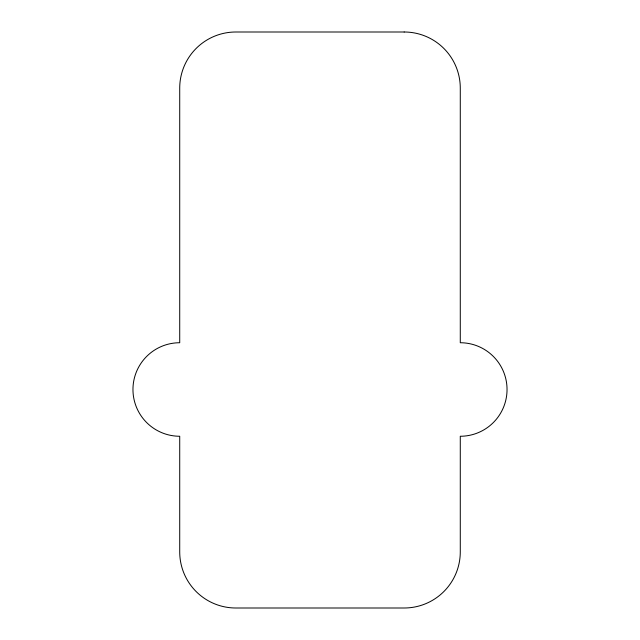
<?xml version="1.0" encoding="UTF-8"?>
<svg xmlns="http://www.w3.org/2000/svg" width="640" height="640" viewBox="0 0 640 640"><rect width="100%" height="100%" fill="white"/><g stroke="black" fill="none" stroke-linecap="round" stroke-linejoin="round"><path stroke-width="0.96" d="M404.168 32L235.832 32A56.112 56.112 0 0 0 179.72 88.112L179.72 342.736A46.76 46.76 0 0 0 132.96 389.496A46.76 46.76 0 0 0 179.72 436.256L179.72 551.888A56.112 56.112 0 0 0 235.832 608L404.168 608A56.112 56.112 0 0 0 460.28 551.888L460.28 436.256A46.76 46.76 0 0 0 507.04 389.496A46.76 46.76 0 0 0 460.28 342.736L460.28 88.112A56.112 56.112 0 0 0 404.168 32"/></g></svg>
